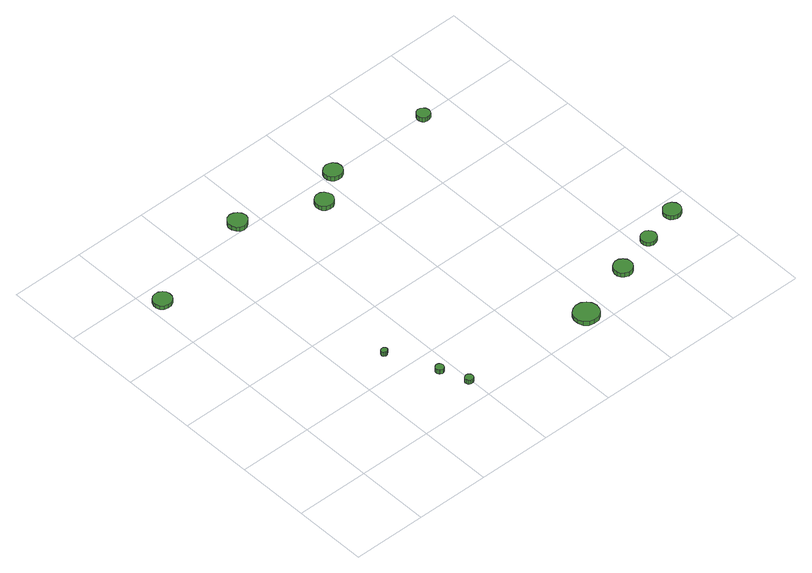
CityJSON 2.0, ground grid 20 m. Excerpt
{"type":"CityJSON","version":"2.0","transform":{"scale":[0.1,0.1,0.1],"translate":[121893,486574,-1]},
"CityObjects":{
"tree1":{"type":"SolitaryVegetationObject","attributes":{"function":"something"},"geometry":[{"type":"MultiSurface","lod":"1","boundaries":[[[0,1,2,3,4,5,6,7,8,9,10,11,12,13,14]],[[15,16,17,18,19,20,21,22,23,24,25,26,27,28,29]],[[0,29,28,1]],[[1,28,27,2]],[[2,27,26,3]],[[3,26,25,4]],[[4,25,24,5]],[[5,24,23,6]],[[6,23,22,7]],[[7,22,21,8]],[[8,21,20,9]],[[9,20,19,10]],[[10,19,18,11]],[[11,18,17,12]],[[12,17,16,13]],[[13,16,15,14]],[[14,15,29,0]]]}]},
"tree2":{"type":"SolitaryVegetationObject","attributes":{"function":"something"},"geometry":[{"type":"MultiSurface","lod":"1","boundaries":[[[30,31,32,33,34,35,36,37,38,39,40,41,42,43,44]],[[45,46,47,48,49,50,51,52,53,54,55,56,57,58,59]],[[30,59,58,31]],[[31,58,57,32]],[[32,57,56,33]],[[33,56,55,34]],[[34,55,54,35]],[[35,54,53,36]],[[36,53,52,37]],[[37,52,51,38]],[[38,51,50,39]],[[39,50,49,40]],[[40,49,48,41]],[[41,48,47,42]],[[42,47,46,43]],[[43,46,45,44]],[[44,45,59,30]]]}]},
"tree3":{"type":"SolitaryVegetationObject","attributes":{"function":"something"},"geometry":[{"type":"MultiSurface","lod":"1","boundaries":[[[60,61,62,63,64,65,66,67,68,69,70,71,72,73,74]],[[75,76,77,78,79,80,81,82,83,84,85,86,87,88,89]],[[60,89,88,61]],[[61,88,87,62]],[[62,87,86,63]],[[63,86,85,64]],[[64,85,84,65]],[[65,84,83,66]],[[66,83,82,67]],[[67,82,81,68]],[[68,81,80,69]],[[69,80,79,70]],[[70,79,78,71]],[[71,78,77,72]],[[72,77,76,73]],[[73,76,75,74]],[[74,75,89,60]]]}]},
"tree4":{"type":"SolitaryVegetationObject","attributes":{"function":"something"},"geometry":[{"type":"MultiSurface","lod":"1","boundaries":[[[90,91,92,93,94,95,96,97,98,99,100,101,102,103,104]],[[105,106,107,108,109,110,111,112,113,114,115,116,117,118,119]],[[90,119,118,91]],[[91,118,117,92]],[[92,117,116,93]],[[93,116,115,94]],[[94,115,114,95]],[[95,114,113,96]],[[96,113,112,97]],[[97,112,111,98]],[[98,111,110,99]],[[99,110,109,100]],[[100,109,108,101]],[[101,108,107,102]],[[102,107,106,103]],[[103,106,105,104]],[[104,105,119,90]]]}]},
"tree5":{"type":"SolitaryVegetationObject","attributes":{"function":"something"},"geometry":[{"type":"MultiSurface","lod":"1","boundaries":[[[120,121,122,123,124,125,126,127,128,129,130,131,132,133,134]],[[135,136,137,138,139,140,141,142,143,144,145,146,147,148,149]],[[120,149,148,121]],[[121,148,147,122]],[[122,147,146,123]],[[123,146,145,124]],[[124,145,144,125]],[[125,144,143,126]],[[126,143,142,127]],[[127,142,141,128]],[[128,141,140,129]],[[129,140,139,130]],[[130,139,138,131]],[[131,138,137,132]],[[132,137,136,133]],[[133,136,135,134]],[[134,135,149,120]]]}]},
"tree6":{"type":"SolitaryVegetationObject","attributes":{"function":"something"},"geometry":[{"type":"MultiSurface","lod":"1","boundaries":[[[150,151,152,153,154,155,156,157,158,159,160,161,162,163,164]],[[165,166,167,168,169,170,171,172,173,174,175,176,177,178,179]],[[150,179,178,151]],[[151,178,177,152]],[[152,177,176,153]],[[153,176,175,154]],[[154,175,174,155]],[[155,174,173,156]],[[156,173,172,157]],[[157,172,171,158]],[[158,171,170,159]],[[159,170,169,160]],[[160,169,168,161]],[[161,168,167,162]],[[162,167,166,163]],[[163,166,165,164]],[[164,165,179,150]]]}]},
"tree7":{"type":"SolitaryVegetationObject","attributes":{"function":"something"},"geometry":[{"type":"MultiSurface","lod":"1","boundaries":[[[180,181,182,183,184,185,186,187,188,189,190,191,192,193,194]],[[195,196,197,198,199,200,201,202,203,204,205,206,207,208,209]],[[180,209,208,181]],[[181,208,207,182]],[[182,207,206,183]],[[183,206,205,184]],[[184,205,204,185]],[[185,204,203,186]],[[186,203,202,187]],[[187,202,201,188]],[[188,201,200,189]],[[189,200,199,190]],[[190,199,198,191]],[[191,198,197,192]],[[192,197,196,193]],[[193,196,195,194]],[[194,195,209,180]]]}]},
"tree8":{"type":"SolitaryVegetationObject","attributes":{"function":"something"},"geometry":[{"type":"MultiSurface","lod":"1","boundaries":[[[210,211,212,213,214,215,216,217,218,219,220,221,222,223,224]],[[225,226,227,228,229,230,231,232,233,234,235,236,237,238,239]],[[210,239,238,211]],[[211,238,237,212]],[[212,237,236,213]],[[213,236,235,214]],[[214,235,234,215]],[[215,234,233,216]],[[216,233,232,217]],[[217,232,231,218]],[[218,231,230,219]],[[219,230,229,220]],[[220,229,228,221]],[[221,228,227,222]],[[222,227,226,223]],[[223,226,225,224]],[[224,225,239,210]]]}]},
"tree9":{"type":"SolitaryVegetationObject","attributes":{"function":"something"},"geometry":[{"type":"MultiSurface","lod":"1","boundaries":[[[240,241,242,243,244,245,246,247,248,249,250,251,252,253,254]],[[255,256,257,258,259,260,261,262,263,264,265,266,267,268,269]],[[240,269,268,241]],[[241,268,267,242]],[[242,267,266,243]],[[243,266,265,244]],[[244,265,264,245]],[[245,264,263,246]],[[246,263,262,247]],[[247,262,261,248]],[[248,261,260,249]],[[249,260,259,250]],[[250,259,258,251]],[[251,258,257,252]],[[252,257,256,253]],[[253,256,255,254]],[[254,255,269,240]]]}]},
"tree10":{"type":"SolitaryVegetationObject","attributes":{"function":"something"},"geometry":[{"type":"MultiSurface","lod":"1","boundaries":[[[270,271,272,273,274,275,276,277,278,279,280,281,282,283,284]],[[285,286,287,288,289,290,291,292,293,294,295,296,297,298,299]],[[270,299,298,271]],[[271,298,297,272]],[[272,297,296,273]],[[273,296,295,274]],[[274,295,294,275]],[[275,294,293,276]],[[276,293,292,277]],[[277,292,291,278]],[[278,291,290,279]],[[279,290,289,280]],[[280,289,288,281]],[[281,288,287,282]],[[282,287,286,283]],[[283,286,285,284]],[[284,285,299,270]]]}]},
"tree11":{"type":"SolitaryVegetationObject","attributes":{"function":"something"},"geometry":[{"type":"MultiSurface","lod":"1","boundaries":[[[300,301,302,303,304,305,306,307,308,309,310,311,312,313,314]],[[315,316,317,318,319,320,321,322,323,324,325,326,327,328,329]],[[300,329,328,301]],[[301,328,327,302]],[[302,327,326,303]],[[303,326,325,304]],[[304,325,324,305]],[[305,324,323,306]],[[306,323,322,307]],[[307,322,321,308]],[[308,321,320,309]],[[309,320,319,310]],[[310,319,318,311]],[[311,318,317,312]],[[312,317,316,313]],[[313,316,315,314]],[[314,315,329,300]]]}]},
"tree12":{"type":"SolitaryVegetationObject","attributes":{"function":"something"},"geometry":[{"type":"MultiSurface","lod":"1","boundaries":[[[330,331,332,333,334,335,336,337,338,339,340,341,342,343,344]],[[345,346,347,348,349,350,351,352,353,354,355,356,357,358,359]],[[330,359,358,331]],[[331,358,357,332]],[[332,357,356,333]],[[333,356,355,334]],[[334,355,354,335]],[[335,354,353,336]],[[336,353,352,337]],[[337,352,351,338]],[[338,351,350,339]],[[339,350,349,340]],[[340,349,348,341]],[[341,348,347,342]],[[342,347,346,343]],[[343,346,345,344]],[[344,345,359,330]]]}]}
},
"vertices":[
[57,743,26],[55,753,26],[49,761,26],[40,766,26],[30,767,26],[20,764,26],[12,757,26],[8,748,26],[8,738,26],[12,728,26],[20,721,26],[30,718,26],[40,719,26],[49,724,26],[55,733,26],[55,733,14],[49,724,14],[40,719,14],[30,718,14],[20,721,14],[12,728,14],[8,738,14],[8,748,14],[12,757,14],[20,764,14],[30,767,14],[40,766,14],[49,761,14],[55,753,14],[57,743,14],
[308,257,32],[307,260,32],[305,263,32],[302,265,32],[298,265,32],[295,264,32],[292,262,32],[291,259,32],[291,255,32],[292,252,32],[295,250,32],[298,248,32],[302,249,32],[305,251,32],[307,253,32],[307,253,19],[305,251,19],[302,249,19],[298,248,19],[295,250,19],[292,252,19],[291,255,19],[291,259,19],[292,262,19],[295,264,19],[298,265,19],[302,265,19],[305,263,19],[307,260,19],[308,257,19],
[370,127,30],[369,132,30],[367,136,30],[363,138,30],[358,139,30],[353,137,30],[350,134,30],[348,130,30],[348,125,30],[350,121,30],[353,118,30],[358,116,30],[363,117,30],[367,119,30],[369,123,30],[369,123,17],[367,119,17],[363,117,17],[358,116,17],[353,118,17],[350,121,17],[348,125,17],[348,130,17],[350,134,17],[353,137,17],[358,139,17],[363,138,17],[367,136,17],[369,132,17],[370,127,17],
[398,55,30],[397,59,30],[395,63,30],[391,65,30],[386,66,30],[382,65,30],[378,61,30],[376,57,30],[376,53,30],[378,48,30],[382,45,30],[386,44,30],[391,44,30],[395,47,30],[397,50,30],[397,50,17],[395,47,17],[391,44,17],[386,44,17],[382,45,17],[378,48,17],[376,53,17],[376,57,17],[378,61,17],[382,65,17],[386,66,17],[391,65,17],[395,63,17],[397,59,17],[398,55,17],
[367,817,29],[364,828,29],[358,836,29],[349,842,29],[339,843,29],[328,840,29],[321,832,29],[316,823,29],[316,812,29],[321,802,29],[328,795,29],[339,792,29],[349,793,29],[358,799,29],[364,807,29],[364,807,16],[358,799,16],[349,793,16],[339,792,16],[328,795,16],[321,802,16],[316,812,16],[316,823,16],[321,832,16],[328,840,16],[339,843,16],[349,842,16],[358,836,16],[364,828,16],[367,817,16],
[779,37,23],[776,51,23],[768,62,23],[756,69,23],[742,70,23],[729,66,23],[718,57,23],[713,44,23],[713,30,23],[718,17,23],[729,8,23],[742,4,23],[756,5,23],[768,12,23],[776,23,23],[776,23,10],[768,12,10],[756,5,10],[742,4,10],[729,8,10],[718,17,10],[713,30,10],[713,44,10],[718,57,10],[729,66,10],[742,70,10],[756,69,10],[768,62,10],[776,51,10],[779,37,10],
[563,729,31],[560,739,31],[554,748,31],[546,753,31],[536,754,31],[526,751,31],[518,744,31],[514,734,31],[514,724,31],[518,715,31],[526,708,31],[536,705,31],[546,706,31],[554,711,31],[560,719,31],[560,719,18],[554,711,18],[546,706,18],[536,705,18],[526,708,18],[518,715,18],[514,724,18],[514,734,18],[518,744,18],[526,751,18],[536,754,18],[546,753,18],[554,748,18],[560,739,18],[563,729,18],
[645,789,31],[643,799,31],[637,807,31],[628,812,31],[618,813,31],[608,810,31],[600,803,31],[596,794,31],[596,784,31],[600,774,31],[608,768,31],[618,765,31],[628,766,31],[637,771,31],[643,779,31],[643,779,18],[637,771,18],[628,766,18],[618,765,18],[608,768,18],[600,774,18],[596,784,18],[596,794,18],[600,803,18],[608,810,18],[618,813,18],[628,812,18],[637,807,18],[643,799,18],[645,789,18],
[942,97,18],[940,107,18],[934,115,18],[925,121,18],[915,122,18],[905,118,18],[897,112,18],[893,102,18],[893,92,18],[897,82,18],[905,76,18],[915,72,18],[925,73,18],[934,79,18],[940,87,18],[940,87,5],[934,79,5],[925,73,5],[915,72,5],[905,76,5],[897,82,5],[893,92,5],[893,102,5],[897,112,5],[905,118,5],[915,122,5],[925,121,5],[934,115,5],[940,107,5],[942,97,5],
[1051,131,17],[1049,139,17],[1044,146,17],[1036,151,17],[1028,151,17],[1020,149,17],[1013,143,17],[1010,135,17],[1010,126,17],[1013,119,17],[1020,113,17],[1028,110,17],[1036,111,17],[1044,115,17],[1049,122,17],[1049,122,5],[1044,115,5],[1036,111,5],[1028,110,5],[1020,113,5],[1013,119,5],[1010,126,5],[1010,135,5],[1013,143,5],[1020,149,5],[1028,151,5],[1036,151,5],[1044,146,5],[1049,139,5],[1051,131,5],
[929,791,26],[927,799,26],[923,804,26],[916,808,26],[909,809,26],[902,807,26],[897,802,26],[894,795,26],[894,788,26],[897,781,26],[902,776,26],[909,774,26],[916,775,26],[923,778,26],[927,784,26],[927,784,13],[923,778,13],[916,775,13],[909,774,13],[902,776,13],[897,781,13],[894,788,13],[894,795,13],[897,802,13],[902,807,13],[909,809,13],[916,808,13],[923,804,13],[927,799,13],[929,791,13],
[1157,161,17],[1155,171,17],[1149,179,17],[1140,184,17],[1131,185,17],[1121,182,17],[1114,175,17],[1110,166,17],[1110,156,17],[1114,147,17],[1121,141,17],[1131,138,17],[1140,139,17],[1149,144,17],[1155,152,17],[1155,152,5],[1149,144,5],[1140,139,5],[1131,138,5],[1121,141,5],[1114,147,5],[1110,156,5],[1110,166,5],[1114,175,5],[1121,182,5],[1131,185,5],[1140,184,5],[1149,179,5],[1155,171,5],[1157,161,5]
]}
